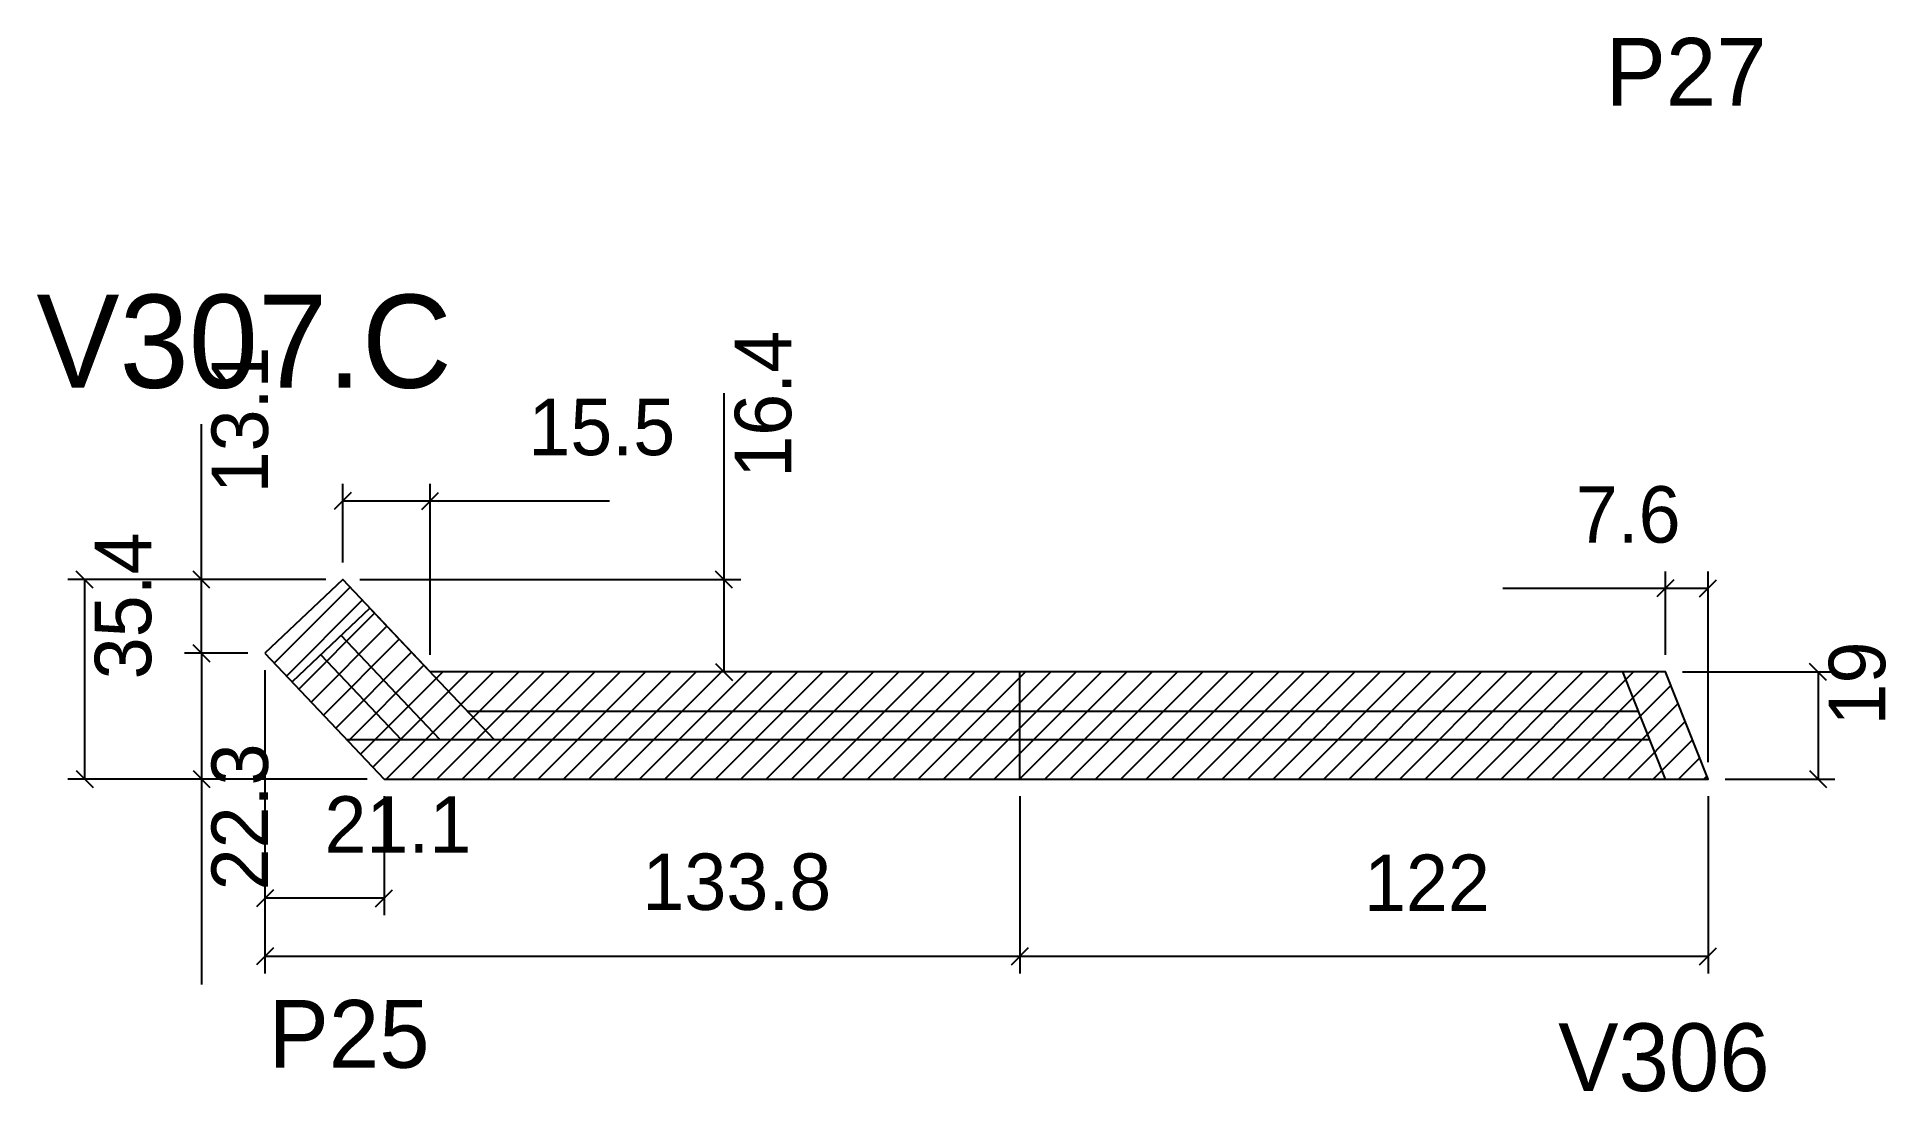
# Model space of a CAD drawing. Header units: metres. Extents: x 4286 to 4614, y 1051 to 1237.
import ezdxf

# ---------------------------------------------------------------- set-up
doc = ezdxf.new("R2010")
doc.units = ezdxf.units.M
for name, color, linetype in [('5', 7, 'Continuous'), ('NOMENCLATURA', 7, 'Continuous'), ('Painéis', 7, 'Continuous'), ('REAPROVEITAMENTO', 7, 'Continuous'), ('SARR_2.2x7', 7, 'Continuous')]:
    doc.layers.add(name, color=color, linetype=linetype)

msp = doc.modelspace()

# ---------------------------------------------------------------- hatches: boundary and pattern name
at = {"layer": 'REAPROVEITAMENTO'}
h = msp.add_hatch(dxfattribs=at)
h.set_pattern_fill('ANSI31')
h.paths.add_polyline_path([(4340.16, 1141.33), (4326.36, 1128.27), (4347.47, 1105.97), (4582.1, 1105.97), (4574.53, 1124.97), (4355.65, 1124.97), (4340.16, 1141.33), (4340.16, 1141.33)])

# ---------------------------------------------------------------- linework, layer by layer
at = {"layer": 'Painéis', "color": 4, "lineweight": 25}
for p, q in [((4407.72, 1141.33), (4407.72, 1174.38)), ((4315.12, 1141.33), (4315.12, 1168.84)), ((4340.16, 1144.33), (4340.16, 1158.26)), ((4355.65, 1127.97), (4355.65, 1158.26)), ((4340.16, 1155.26), (4355.65, 1155.26)), ((4355.65, 1155.26), (4387.44, 1155.26)), ((4337.16, 1141.33), (4291.43, 1141.33)), ((4294.43, 1105.97), (4294.43, 1141.33)), ((4337.16, 1141.33), (4312.12, 1141.33)), ((4315.12, 1128.27), (4315.12, 1141.33)), ((4343.16, 1141.33), (4410.72, 1141.33)), ((4407.72, 1124.97), (4407.72, 1141.33)), ((4574.53, 1127.97), (4574.53, 1142.77)), ((4582.1, 1108.97), (4582.1, 1142.77)), ((4574.53, 1139.77), (4545.73, 1139.77)), ((4582.1, 1139.77), (4574.53, 1139.77)), ((4323.36, 1128.27), (4312.12, 1128.27)), ((4323.36, 1128.27), (4312.12, 1128.27)), ((4315.12, 1128.27), (4315.12, 1105.97)), ((4326.36, 1125.27), (4326.36, 1071.55)), ((4326.36, 1125.27), (4326.36, 1081.87)), ((4577.53, 1124.97), (4604.57, 1124.97)), ((4601.57, 1124.97), (4601.57, 1105.97)), ((4344.47, 1105.97), (4291.43, 1105.97)), ((4344.47, 1105.97), (4312.12, 1105.97)), ((4315.12, 1105.97), (4315.12, 1069.56)), ((4585.1, 1105.97), (4604.57, 1105.97)), ((4347.47, 1102.97), (4347.47, 1081.87)), ((4460.14, 1102.97), (4460.14, 1071.55)), ((4460.14, 1102.97), (4460.14, 1071.55)), ((4582.1, 1102.97), (4582.1, 1071.55)), ((4347.47, 1084.87), (4326.36, 1084.87)), ((4460.14, 1074.55), (4326.36, 1074.55)), ((4582.1, 1074.55), (4460.14, 1074.55))]:
    msp.add_line(p, q, dxfattribs=at)
at = {"layer": 'Painéis', "color": 0, "lineweight": 25}
for p, q in [((4341.66, 1156.76), (4338.66, 1153.76)), ((4354.15, 1153.76), (4357.15, 1156.76)), ((4295.93, 1139.83), (4292.93, 1142.83)), ((4316.62, 1139.83), (4313.62, 1142.83)), ((4409.22, 1139.83), (4406.22, 1142.83)), ((4576.03, 1141.27), (4573.03, 1138.27)), ((4580.6, 1138.27), (4583.6, 1141.27)), ((4316.62, 1126.77), (4313.62, 1129.77)), ((4313.62, 1129.77), (4316.62, 1126.77)), ((4406.22, 1126.47), (4409.22, 1123.47)), ((4603.07, 1123.47), (4600.07, 1126.47)), ((4292.93, 1107.47), (4295.93, 1104.47)), ((4313.62, 1107.47), (4316.62, 1104.47)), ((4600.07, 1107.47), (4603.07, 1104.47)), ((4327.86, 1086.37), (4324.86, 1083.37)), ((4345.97, 1083.37), (4348.97, 1086.37)), ((4327.86, 1076.05), (4324.86, 1073.05)), ((4461.64, 1076.05), (4458.64, 1073.05)), ((4458.64, 1073.05), (4461.64, 1076.05)), ((4580.6, 1073.05), (4583.6, 1076.05))]:
    msp.add_line(p, q, dxfattribs=at)
at = {"layer": 'Painéis', "color": 200, "lineweight": 25}
msp.add_line((4460.14, 1105.97), (4460.14, 1124.97), dxfattribs=at)
msp.add_lwpolyline([(4326.36, 1128.27), (4347.47, 1105.97), (4582.1, 1105.97), (4574.53, 1124.97), (4355.65, 1124.97), (4340.16, 1141.33), (4326.36, 1128.27)], dxfattribs=at)
at = {"layer": 'SARR_2.2x7', "color": 40, "lineweight": 25}
for p, q in [((4344.97, 1136.25), (4331.17, 1123.19)), ((4367.01, 1112.97), (4344.8, 1136.43)), ((4357.37, 1112.97), (4339.89, 1131.44)), ((4336.25, 1128), (4350.48, 1112.97)), ((4574.56, 1105.97), (4566.99, 1124.97)), ((4460.14, 1117.97), (4362.27, 1117.97)), ((4569.78, 1117.97), (4460.14, 1117.97)), ((4340.84, 1112.97), (4460.14, 1112.97)), ((4460.14, 1112.97), (4571.77, 1112.97))]:
    msp.add_line(p, q, dxfattribs=at)

# ---------------------------------------------------------------- texts
at = {"layer": '5', "color": 5, "lineweight": 25}
for s, p in [('P27', (4563.92, 1225.28)), ('P25', (4326.99, 1054.83)), ('V306', (4555.52, 1050.7))]:
    msp.add_text(s, height=12, rotation=360, dxfattribs=at).set_placement(p)
at = {"layer": 'NOMENCLATURA', "color": 7, "lineweight": 25}
msp.add_text('V307.C', height=16.5, dxfattribs=at).set_placement((4285.88, 1175.3))
at = {"layer": 'Painéis', "color": 240, "lineweight": 25}
for s, p in [('16.4', (4419.62, 1159.36)), ('13.1', (4326.9, 1156.59)), ('35.4', (4306.21, 1123.65)), ('19', (4613.48, 1115.47)), ('22.3', (4326.9, 1086.26))]:
    msp.add_text(s, height=10, rotation=90, dxfattribs=at).set_placement(p)
for s, p in [('15.5', (4373.04, 1163.36)), ('7.6', (4558.63, 1147.87)), ('21.1', (4336.91, 1092.93)), ('133.8', (4393.25, 1082.79)), ('122', (4521.12, 1082.6))]:
    msp.add_text(s, height=10, dxfattribs=at).set_placement(p)

doc.saveas('drawing.dxf')
